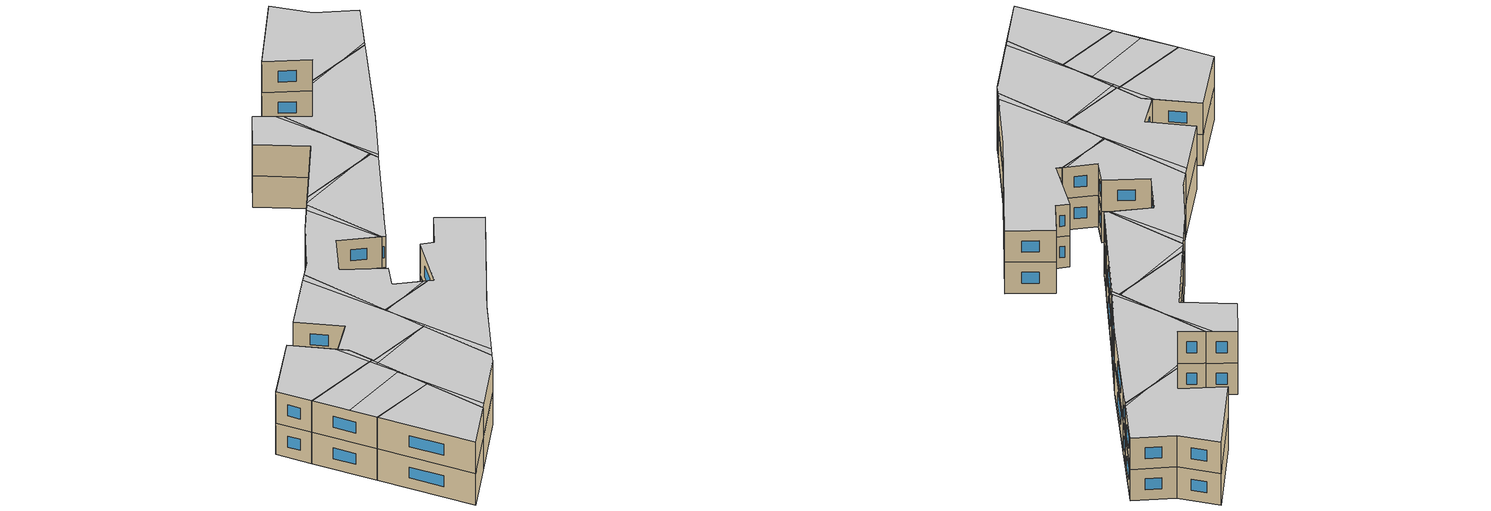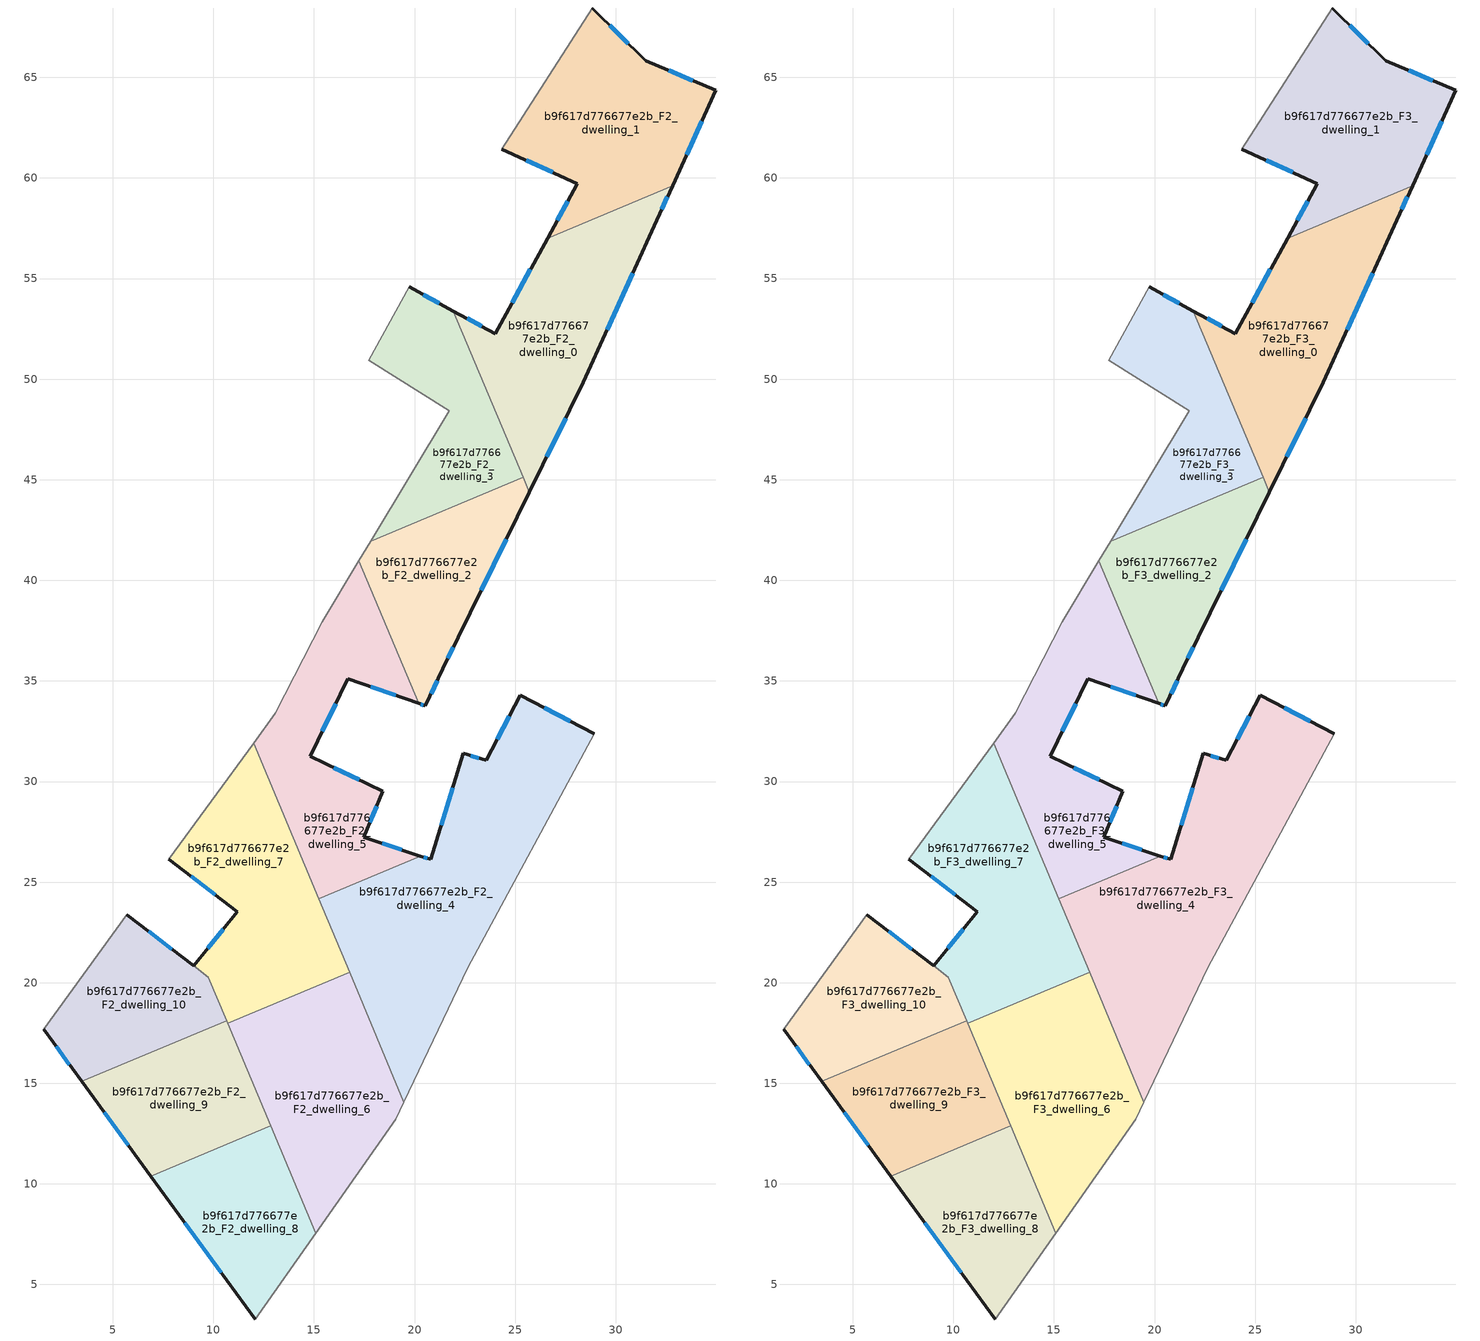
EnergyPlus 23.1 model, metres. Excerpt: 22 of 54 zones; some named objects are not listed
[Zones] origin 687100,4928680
b9f617d776677e2b_F2_dwelling_0
 floor to b9f617d776677e2b_F1_dwelling_0 (EU_floor_Construction): 32.82,59.61 32.04,57.89 28.38,49.83 25.7,44.38 21.93,53.38 24,52.25 26.61,57.01 z6
 wall outside (EU_wall_Construction): 26.61,57.01 24,52.25 21.93,53.38 / 25.7,44.38 28.38,49.83 32.04,57.89 32.82,59.61 z6:9
 wall to b9f617d776677e2b_F2_dwelling_1 (EU_wall_Construction): 32.82,59.61 26.61,57.01 z6:9
 wall to b9f617d776677e2b_F2_dwelling_3 (EU_wall_Construction): 21.93,53.38 25.4,45.12 z6:9
 wall to b9f617d776677e2b_F2_dwelling_2 (EU_wall_Construction): 25.4,45.12 25.7,44.38 z6:9
 window (EU_Window_Construction): 23.33,52.62 22.61,53.02 / 25.76,55.47 24.85,53.8 / 32.3,58.45 32.57,59.05 / 29.57,52.45 30.85,55.27 / 26.58,46.15 27.51,48.06 z6.98:8.02
b9f617d776677e2b_F2_dwelling_1
 floor to b9f617d776677e2b_F1_dwelling_1 (EU_floor_Construction): 34.96,64.36 32.82,59.61 26.61,57.01 28.08,59.71 24.32,61.43 28.83,68.45 31.49,65.82 z6
 wall outside (EU_wall_Construction): 24.32,61.43 28.08,59.71 26.61,57.01 / 32.82,59.61 34.96,64.36 31.49,65.82 28.83,68.45 z6:9
 wall adiabatic (EU_wall_Construction): 28.83,68.45 24.32,61.43 z6:9
 window (EU_Window_Construction): 27.6,58.83 27.09,57.89 / 25.55,60.87 26.86,60.27 / 30.63,66.68 29.7,67.59 / 33.84,64.84 32.62,65.35 / 33.52,61.16 34.27,62.82 z6.98:8.02
b9f617d776677e2b_F2_dwelling_10
 floor to b9f617d776677e2b_F1_dwelling_10 (EU_floor_Construction): 9.75,20.28 10.66,18.11 3.46,15.09 1.57,17.67 5.69,23.37 z6
 wall outside (EU_wall_Construction): 1.57,17.67 3.46,15.09 / 9.02,20.84 5.69,23.37 z6:9
 wall adiabatic (EU_wall_Construction): 5.69,23.37 1.57,17.67 z6:9
 wall to b9f617d776677e2b_F2_dwelling_7 (EU_wall_Construction): 9.75,20.28 9.02,20.83 / 10.66,18.11 9.75,20.27 z6:9
 wall to b9f617d776677e2b_F2_dwelling_9 (EU_wall_Construction): 3.46,15.09 10.66,18.11 z6:9
 window (EU_Window_Construction): 2.19,16.83 2.85,15.93 / 7.94,21.66 6.78,22.55 z6.98:8.02
b9f617d776677e2b_F2_dwelling_2
 floor to b9f617d776677e2b_F1_dwelling_2 (EU_floor_Construction): 25.4,45.12 25.7,44.38 22.16,37.17 21.4,35.61 20.53,33.76 20.21,33.88 17.23,40.98 17.81,41.94 z6
 wall outside (EU_wall_Construction): 20.21,33.88 20.53,33.76 21.4,35.61 22.16,37.17 25.7,44.38 z6:9
 wall to b9f617d776677e2b_F2_dwelling_5 (EU_wall_Construction): 17.23,40.98 20.21,33.88 z6:9
 wall adiabatic (EU_wall_Construction): 17.81,41.94 17.23,40.98 z6:9
 wall to b9f617d776677e2b_F2_dwelling_3 (EU_wall_Construction): 25.4,45.12 17.81,41.94 z6:9
 window (EU_Window_Construction): 23.32,39.52 24.55,42.04 / 21.65,36.12 21.92,36.67 / 20.82,34.37 21.12,35.01 / 20.32,33.84 20.43,33.8 z6.98:8.02
b9f617d776677e2b_F2_dwelling_3
 floor to b9f617d776677e2b_F1_dwelling_3 (EU_floor_Construction): 21.93,53.38 25.4,45.12 17.81,41.94 21.71,48.43 17.72,50.95 19.72,54.59 z6
 wall outside (EU_wall_Construction): 21.93,53.38 19.72,54.59 z6:9
 wall adiabatic (EU_wall_Construction): 19.72,54.59 17.72,50.95 21.71,48.43 17.81,41.94 z6:9
 window (EU_Window_Construction): 21.22,53.78 20.44,54.2 z6.98:8.02
b9f617d776677e2b_F2_dwelling_4
 floor to b9f617d776677e2b_F1_dwelling_4 (EU_floor_Construction): 28.92,32.38 22.65,20.74 19.47,14.07 15.23,24.18 20.28,26.3 20.79,26.12 22.42,31.39 23.56,31.04 25.25,34.29 z6
 wall outside (EU_wall_Construction): 28.92,32.38 25.25,34.29 23.56,31.04 22.42,31.39 20.79,26.12 20.28,26.3 z6:9
 wall adiabatic (EU_wall_Construction): 19.47,14.07 22.65,20.74 28.92,32.38 z6:9
 wall to b9f617d776677e2b_F2_dwelling_5 (EU_wall_Construction): 20.28,26.3 15.23,24.18 z6:9
 wall to b9f617d776677e2b_F2_dwelling_6 (EU_wall_Construction): 16.77,20.52 19.47,14.07 z6:9
 wall to b9f617d776677e2b_F2_dwelling_7 (EU_wall_Construction): 15.23,24.18 16.77,20.52 z6:9
 window (EU_Window_Construction): 20.63,26.18 20.45,26.24 / 21.89,29.68 21.32,27.84 / 23.19,31.16 22.79,31.28 / 24.7,33.24 24.11,32.1 / 27.73,33.01 26.45,33.67 z6.98:8.02
b9f617d776677e2b_F2_dwelling_5
 floor to b9f617d776677e2b_F1_dwelling_5 (EU_floor_Construction): 17.23,40.98 20.21,33.88 16.68,35.11 14.8,31.24 18.41,29.51 17.47,27.23 20.28,26.3 15.23,24.18 12,31.91 13.08,33.4 15.4,37.93 z6
 wall outside (EU_wall_Construction): 20.28,26.3 17.47,27.23 18.41,29.51 14.8,31.24 16.68,35.11 20.21,33.88 z6:9
 wall adiabatic (EU_wall_Construction): 17.23,40.98 15.4,37.93 13.08,33.4 12,31.91 z6:9
 wall to b9f617d776677e2b_F2_dwelling_7 (EU_wall_Construction): 12,31.91 15.23,24.18 z6:9
 window (EU_Window_Construction): 19.37,26.6 18.39,26.93 / 17.83,34.71 19.06,34.28 / 15.42,32.5 16.07,33.86 / 17.24,30.08 15.98,30.68 / 17.78,27.98 18.11,28.77 z6.98:8.02
b9f617d776677e2b_F2_dwelling_6
 floor to b9f617d776677e2b_F1_dwelling_6 (EU_floor_Construction): 16.77,20.52 19.47,14.07 19.06,13.22 15.08,7.56 10.71,17.98 z6
 wall adiabatic (EU_wall_Construction): 15.08,7.56 19.06,13.22 19.47,14.07 z6:9
 wall to b9f617d776677e2b_F2_dwelling_7 (EU_wall_Construction): 16.77,20.52 10.71,17.98 z6:9
 wall to b9f617d776677e2b_F2_dwelling_8 (EU_wall_Construction): 12.85,12.88 15.08,7.56 z6:9
 wall to b9f617d776677e2b_F2_dwelling_9 (EU_wall_Construction): 10.71,17.98 12.85,12.88 z6:9
b9f617d776677e2b_F2_dwelling_7
 floor to b9f617d776677e2b_F1_dwelling_7 (EU_floor_Construction): 12,31.91 16.77,20.52 10.71,17.98 9.75,20.28 9.02,20.83 11.19,23.53 7.79,26.12 z6
 wall outside (EU_wall_Construction): 7.79,26.12 11.19,23.53 9.02,20.83 z6:9
 wall adiabatic (EU_wall_Construction): 12,31.91 7.79,26.12 z6:9
 wall to b9f617d776677e2b_F2_dwelling_9 (EU_wall_Construction): 10.66,18.11 10.71,17.98 z6:9
 window (EU_Window_Construction): 8.9,25.28 10.09,24.38 / 10.49,22.66 9.73,21.71 z6.98:8.02
b9f617d776677e2b_F2_dwelling_8
 floor to b9f617d776677e2b_F1_dwelling_8 (EU_floor_Construction): 12.85,12.88 15.08,7.56 12.07,3.29 6.89,10.39 z6
 wall outside (EU_wall_Construction): 6.89,10.39 12.07,3.29 z6:9
 wall adiabatic (EU_wall_Construction): 12.07,3.29 15.08,7.56 z6:9
 wall to b9f617d776677e2b_F2_dwelling_9 (EU_wall_Construction): 12.85,12.88 6.89,10.39 z6:9
 window (EU_Window_Construction): 8.58,8.08 10.39,5.6 z6.98:8.02
b9f617d776677e2b_F2_dwelling_9
 floor to b9f617d776677e2b_F1_dwelling_9 (EU_floor_Construction): 10.66,18.11 12.85,12.88 6.89,10.39 3.46,15.09 z6
 wall outside (EU_wall_Construction): 3.46,15.09 6.89,10.39 z6:9
 window (EU_Window_Construction): 4.57,13.56 5.77,11.92 z6.98:8.02
b9f617d776677e2b_F3_dwelling_0
 floor to b9f617d776677e2b_F2_dwelling_0 (EU_floor_Construction): 32.82,59.61 32.04,57.89 28.38,49.83 25.7,44.38 21.93,53.38 24,52.25 26.61,57.01 z9
 wall outside (EU_wall_Construction): 26.61,57.01 24,52.25 21.93,53.38 / 25.7,44.38 28.38,49.83 32.04,57.89 32.82,59.61 z9:12
 wall to b9f617d776677e2b_F3_dwelling_1 (EU_wall_Construction): 32.82,59.61 26.61,57.01 z9:12
 wall to b9f617d776677e2b_F3_dwelling_3 (EU_wall_Construction): 21.93,53.38 25.4,45.12 z9:12
 wall to b9f617d776677e2b_F3_dwelling_2 (EU_wall_Construction): 25.4,45.12 25.7,44.38 z9:12
 window (EU_Window_Construction): 23.33,52.62 22.61,53.02 / 25.76,55.47 24.85,53.8 / 32.3,58.45 32.57,59.05 / 29.57,52.45 30.85,55.27 / 26.58,46.15 27.51,48.06 z9.98:11.02
 ceiling to b9f617d776677e2b_F4_dwelling_0 (EU_floor_Construction): 28.38,49.83 32.04,57.89 32.82,59.61 29.71,58.31 26.39,56.61 24,52.25 21.93,53.38 23.74,49.07 25.92,44.82 z12
 ceiling adiabatic (EU_roof_Construction): 25.7,44.38 25.92,44.82 23.74,49.07 z12
 ceiling to b9f617d776677e2b_F4_dwelling_1 (EU_floor_Construction): 29.71,58.31 26.61,57.01 26.39,56.61 z12
b9f617d776677e2b_F3_dwelling_1
 floor to b9f617d776677e2b_F2_dwelling_1 (EU_floor_Construction): 34.96,64.36 32.82,59.61 26.61,57.01 28.08,59.71 24.32,61.43 28.83,68.45 31.49,65.82 z9
 wall outside (EU_wall_Construction): 24.32,61.43 28.08,59.71 26.61,57.01 / 32.82,59.61 34.96,64.36 31.49,65.82 28.83,68.45 z9:12
 wall adiabatic (EU_wall_Construction): 28.83,68.45 24.32,61.43 z9:12
 window (EU_Window_Construction): 27.6,58.83 27.09,57.89 / 25.55,60.87 26.86,60.27 / 30.63,66.68 29.7,67.59 / 33.84,64.84 32.62,65.35 / 33.52,61.16 34.27,62.82 z9.98:11.02
 ceiling to b9f617d776677e2b_F4_dwelling_1 (EU_floor_Construction): 32.99,59.99 34.96,64.36 31.49,65.82 28.83,68.45 24.32,61.43 28.08,59.71 26.61,57.01 29.71,58.31 z12
 ceiling to b9f617d776677e2b_F4_dwelling_0 (EU_floor_Construction): 32.82,59.61 32.99,59.99 29.71,58.31 z12
b9f617d776677e2b_F3_dwelling_10
 floor to b9f617d776677e2b_F2_dwelling_10 (EU_floor_Construction): 9.75,20.28 10.66,18.11 3.46,15.09 1.57,17.67 5.69,23.37 z9
 wall outside (EU_wall_Construction): 1.57,17.67 3.46,15.09 / 9.02,20.84 5.69,23.37 z9:12
 wall adiabatic (EU_wall_Construction): 5.69,23.37 1.57,17.67 z9:12
 wall to b9f617d776677e2b_F3_dwelling_7 (EU_wall_Construction): 9.75,20.28 9.02,20.83 / 10.66,18.11 9.75,20.27 z9:12
 wall to b9f617d776677e2b_F3_dwelling_9 (EU_wall_Construction): 3.46,15.09 10.66,18.11 z9:12
 window (EU_Window_Construction): 2.19,16.83 2.85,15.93 / 7.94,21.66 6.78,22.55 z9.98:11.02
 ceiling to b9f617d776677e2b_F4_dwelling_9 (EU_floor_Construction): 10.38,17.99 8.85,20.96 5.69,23.37 1.57,17.67 3.46,15.09 z12
 ceiling to b9f617d776677e2b_F4_dwelling_7 (EU_floor_Construction): 10.66,18.11 9.75,20.27 8.85,20.96 10.38,17.99 z12
b9f617d776677e2b_F3_dwelling_2
 floor to b9f617d776677e2b_F2_dwelling_2 (EU_floor_Construction): 25.4,45.12 25.7,44.38 22.16,37.17 21.4,35.61 20.53,33.76 20.21,33.88 17.23,40.98 17.81,41.94 z9
 wall outside (EU_wall_Construction): 20.21,33.88 20.53,33.76 21.4,35.61 22.16,37.17 25.7,44.38 z9:12
 wall to b9f617d776677e2b_F3_dwelling_5 (EU_wall_Construction): 17.23,40.98 20.21,33.88 z9:12
 wall adiabatic (EU_wall_Construction): 17.81,41.94 17.23,40.98 z9:12
 wall to b9f617d776677e2b_F3_dwelling_3 (EU_wall_Construction): 25.4,45.12 17.81,41.94 z9:12
 window (EU_Window_Construction): 23.32,39.52 24.55,42.04 / 21.65,36.12 21.92,36.67 / 20.82,34.37 21.12,35.01 / 20.32,33.84 20.43,33.8 z9.98:11.02
 ceiling to b9f617d776677e2b_F4_dwelling_2 (EU_floor_Construction): 21.4,35.61 22.16,37.17 25.7,44.38 25.4,45.12 23.83,44.46 17.32,41.13 17.23,40.98 20.21,33.88 20.53,33.76 z12
 ceiling to b9f617d776677e2b_F4_dwelling_3 (EU_floor_Construction): 23.83,44.46 17.81,41.94 17.32,41.13 z12
b9f617d776677e2b_F3_dwelling_3
 floor to b9f617d776677e2b_F2_dwelling_3 (EU_floor_Construction): 21.93,53.38 25.4,45.12 17.81,41.94 21.71,48.43 17.72,50.95 19.72,54.59 z9
 wall outside (EU_wall_Construction): 21.93,53.38 19.72,54.59 z9:12
 wall adiabatic (EU_wall_Construction): 19.72,54.59 17.72,50.95 21.71,48.43 17.81,41.94 z9:12
 window (EU_Window_Construction): 21.22,53.78 20.44,54.2 z9.98:11.02
 ceiling to b9f617d776677e2b_F4_dwelling_3 (EU_floor_Construction): 23.83,44.46 25.35,45.24 23.74,49.07 21.37,53.69 19.72,54.59 17.72,50.95 21.71,48.43 17.81,41.94 z12
 ceiling to b9f617d776677e2b_F4_dwelling_0 (EU_floor_Construction): 23.74,49.07 21.93,53.38 21.37,53.69 z12
 ceiling adiabatic (EU_roof_Construction): 25.4,45.12 25.35,45.24 23.83,44.46 z12
b9f617d776677e2b_F3_dwelling_4
 floor to b9f617d776677e2b_F2_dwelling_4 (EU_floor_Construction): 28.92,32.38 22.65,20.74 19.47,14.07 15.23,24.18 20.28,26.3 20.79,26.12 22.42,31.39 23.56,31.04 25.25,34.29 z9
 wall outside (EU_wall_Construction): 28.92,32.38 25.25,34.29 23.56,31.04 22.42,31.39 20.79,26.12 20.28,26.3 z9:12
 wall adiabatic (EU_wall_Construction): 19.47,14.07 22.65,20.74 28.92,32.38 z9:12
 wall to b9f617d776677e2b_F3_dwelling_5 (EU_wall_Construction): 20.28,26.3 15.23,24.18 z9:12
 wall to b9f617d776677e2b_F3_dwelling_6 (EU_wall_Construction): 16.77,20.52 19.47,14.07 z9:12
 wall to b9f617d776677e2b_F3_dwelling_7 (EU_wall_Construction): 15.23,24.18 16.77,20.52 z9:12
 window (EU_Window_Construction): 20.63,26.18 20.45,26.24 / 21.89,29.68 21.32,27.84 / 23.19,31.16 22.79,31.28 / 24.7,33.24 24.11,32.1 / 27.73,33.01 26.45,33.67 z9.98:11.02
 ceiling to b9f617d776677e2b_F4_dwelling_4 (EU_floor_Construction): 22.65,20.74 28.92,32.38 25.25,34.29 23.56,31.04 22.42,31.39 20.79,26.12 20.28,26.3 17.05,24.94 15.29,24.04 15.71,23.04 19.87,14.92 z12
 ceiling to b9f617d776677e2b_F4_dwelling_6 (EU_floor_Construction): 19.47,14.07 19.87,14.92 16.94,20.63 16.76,20.54 z12
 ceiling to b9f617d776677e2b_F4_dwelling_5 (EU_floor_Construction): 17.05,24.94 15.23,24.18 15.29,24.04 z12
 ceiling to b9f617d776677e2b_F4_dwelling_7 (EU_floor_Construction): 16.94,20.63 15.71,23.04 16.76,20.54 z12
b9f617d776677e2b_F3_dwelling_5
 floor to b9f617d776677e2b_F2_dwelling_5 (EU_floor_Construction): 17.23,40.98 20.21,33.88 16.68,35.11 14.8,31.24 18.41,29.51 17.47,27.23 20.28,26.3 15.23,24.18 12,31.91 13.08,33.4 15.4,37.93 z9
 wall outside (EU_wall_Construction): 20.28,26.3 17.47,27.23 18.41,29.51 14.8,31.24 16.68,35.11 20.21,33.88 z9:12
 wall adiabatic (EU_wall_Construction): 17.23,40.98 15.4,37.93 13.08,33.4 12,31.91 z9:12
 wall to b9f617d776677e2b_F3_dwelling_7 (EU_wall_Construction): 12,31.91 15.23,24.18 z9:12
 window (EU_Window_Construction): 19.37,26.6 18.39,26.93 / 17.83,34.71 19.06,34.28 / 15.42,32.5 16.07,33.86 / 17.24,30.08 15.98,30.68 / 17.78,27.98 18.11,28.77 z9.98:11.02
 ceiling to b9f617d776677e2b_F4_dwelling_5 (EU_floor_Construction): 19.92,26.42 17.47,27.23 18.41,29.51 14.8,31.24 16.68,35.11 20.07,33.93 16.82,40.28 15.4,37.93 13.08,33.4 12,31.91 15.23,24.18 17.05,24.94 z12
 ceiling to b9f617d776677e2b_F4_dwelling_2 (EU_floor_Construction): 20.21,33.88 17.24,40.98 16.82,40.28 20.07,33.93 z12
 ceiling to b9f617d776677e2b_F4_dwelling_4 (EU_floor_Construction): 20.28,26.3 19.92,26.42 17.05,24.94 z12
b9f617d776677e2b_F3_dwelling_6
 floor to b9f617d776677e2b_F2_dwelling_6 (EU_floor_Construction): 16.77,20.52 19.47,14.07 19.06,13.22 15.08,7.56 10.71,17.98 z9
 wall adiabatic (EU_wall_Construction): 15.08,7.56 19.06,13.22 19.47,14.07 z9:12
 wall to b9f617d776677e2b_F3_dwelling_7 (EU_wall_Construction): 16.77,20.52 10.71,17.98 z9:12
 wall to b9f617d776677e2b_F3_dwelling_8 (EU_wall_Construction): 12.85,12.88 15.08,7.56 z9:12
 wall to b9f617d776677e2b_F3_dwelling_9 (EU_wall_Construction): 10.71,17.98 12.85,12.88 z9:12
 ceiling to b9f617d776677e2b_F4_dwelling_6 (EU_floor_Construction): 15.45,8.08 19.06,13.22 19.47,14.07 16.77,20.52 16.53,20.42 10.9,17.54 12.21,14.41 z12
 ceiling adiabatic (EU_roof_Construction): 15.08,7.56 15.45,8.08 12.21,14.41 z12
 ceiling to b9f617d776677e2b_F4_dwelling_7 (EU_floor_Construction): 16.53,20.42 10.71,17.98 10.9,17.54 z12
b9f617d776677e2b_F3_dwelling_7
 floor to b9f617d776677e2b_F2_dwelling_7 (EU_floor_Construction): 12,31.91 16.77,20.52 10.71,17.98 9.75,20.28 9.02,20.83 11.19,23.53 7.79,26.12 z9
 wall outside (EU_wall_Construction): 7.79,26.12 11.19,23.53 9.02,20.83 z9:12
 wall adiabatic (EU_wall_Construction): 12,31.91 7.79,26.12 z9:12
 wall to b9f617d776677e2b_F3_dwelling_9 (EU_wall_Construction): 10.66,18.11 10.71,17.98 z9:12
 window (EU_Window_Construction): 8.9,25.28 10.09,24.38 / 10.49,22.66 9.73,21.71 z9.98:11.02
 ceiling to b9f617d776677e2b_F4_dwelling_7 (EU_floor_Construction): 16.53,20.42 16.76,20.54 15.71,23.04 11.51,31.24 7.79,26.12 11.19,23.53 9.02,20.83 9.75,20.28 10.71,17.98 z12
 ceiling to b9f617d776677e2b_F4_dwelling_4 (EU_floor_Construction): 15.71,23.04 15.29,24.04 15.22,24.01 z12
 ceiling to b9f617d776677e2b_F4_dwelling_5 (EU_floor_Construction): 15.29,24.04 12,31.91 11.51,31.24 15.22,24.01 z12
b9f617d776677e2b_F3_dwelling_8
 floor to b9f617d776677e2b_F2_dwelling_8 (EU_floor_Construction): 12.85,12.88 15.08,7.56 12.07,3.29 6.89,10.39 z9
 wall outside (EU_wall_Construction): 6.89,10.39 12.07,3.29 z9:12
 wall adiabatic (EU_wall_Construction): 12.07,3.29 15.08,7.56 z9:12
 wall to b9f617d776677e2b_F3_dwelling_9 (EU_wall_Construction): 12.85,12.88 6.89,10.39 z9:12
 window (EU_Window_Construction): 8.58,8.08 10.39,5.6 z9.98:11.02
 ceiling to b9f617d776677e2b_F4_dwelling_8 (EU_floor_Construction): 12.07,3.29 15.08,7.56 12.85,12.88 6.89,10.39 z12
b9f617d776677e2b_F3_dwelling_9
 floor to b9f617d776677e2b_F2_dwelling_9 (EU_floor_Construction): 10.66,18.11 12.85,12.88 6.89,10.39 3.46,15.09 z9
 wall outside (EU_wall_Construction): 3.46,15.09 6.89,10.39 z9:12
 window (EU_Window_Construction): 4.57,13.56 5.77,11.92 z9.98:11.02
 ceiling to b9f617d776677e2b_F4_dwelling_9 (EU_floor_Construction): 11.61,15.57 10.38,17.99 3.46,15.09 5.42,12.4 z12
 ceiling to b9f617d776677e2b_F4_dwelling_6 (EU_floor_Construction): 12.21,14.42 10.9,17.54 10.67,17.42 z12
 ceiling to b9f617d776677e2b_F4_dwelling_8 (EU_floor_Construction): 12.85,12.88 12.21,14.42 11.61,15.57 5.42,12.4 6.89,10.39 z12
 ceiling to b9f617d776677e2b_F4_dwelling_7 (EU_floor_Construction): 10.9,17.54 10.66,18.11 10.38,17.99 10.67,17.42 z12
[Building]
EU S2 Campaign: North Axis=0; Terrain=City; Solar Distribution=FullExterior
[Site:Location]
Bologna: Latitude=44.5; Longitude=11.25; Time Zone=1; Elevation=37
[SizingPeriod:WeatherFileDays]
AnnualSizingPeriod: Begin Month=1; Begin Day of Month=1; End Month=12; End Day of Month=31; Day of Week for Start Day=Monday; Use Weather File Daylight Saving Period=No; Use Weather File Rain and Snow Indicators=No
[MATERIAL]
EU_InternalMass_Material: Roughness=MediumRough; Thickness=0.1; Conductivity=1; Density=1800; Specific Heat=900; Thermal Absorptance=0.9; Solar Absorptance=0.7; Visible Absorptance=0.7
[MATERIAL:NOMASS] Roughness=MediumRough; Thermal Absorptance=0.9; Solar Absorptance=0.7; Visible Absorptance=0.7
Name | Thermal Resistance
EU_wall_NoMass | 0.905828
EU_roof_NoMass | 0.37593
EU_floor_NoMass | 0.67114
[WINDOWMATERIAL:SIMPLEGLAZINGSYSTEM]
EU_Window_SimpleGlazing: UFactor=4.52486; Solar Heat Gain Coefficient=0.85; Visible Transmittance=0.85
[CONSTRUCTION]
EU_wall_Construction: EU_wall_NoMass
EU_roof_Construction: EU_roof_NoMass
EU_floor_Construction: EU_floor_NoMass
EU_Window_Construction: EU_Window_SimpleGlazing
EU_InternalMass_Construction: EU_InternalMass_Material
[ZONE] Type=1; Multiplier=1; Ceiling Height=autocalculate; Floor Area=autocalculate; Part of Total Floor Area=Yes
Name | Volume
b9f617d776677e2b_F2_dwelling_0; b9f617d776677e2b_F3_dwelling_0 | 181.756
b9f617d776677e2b_F2_dwelling_1; b9f617d776677e2b_F3_dwelling_1 | 181.745
b9f617d776677e2b_F2_dwelling_10; b9f617d776677e2b_F3_dwelling_10 | 120.456
b9f617d776677e2b_F2_dwelling_2; b9f617d776677e2b_F3_dwelling_2 | 129.98
b9f617d776677e2b_F2_dwelling_3; b9f617d776677e2b_F3_dwelling_3 | 129.984
b9f617d776677e2b_F2_dwelling_4; b9f617d776677e2b_F3_dwelling_4 | 293.613
b9f617d776677e2b_F2_dwelling_5; b9f617d776677e2b_F3_dwelling_5 | 173.405
b9f617d776677e2b_F2_dwelling_6; b9f617d776677e2b_F3_dwelling_6 | 181.737
b9f617d776677e2b_F2_dwelling_7; b9f617d776677e2b_F3_dwelling_7 | 182.449
b9f617d776677e2b_F2_dwelling_8; b9f617d776677e2b_F3_dwelling_8 | 121.156
b9f617d776677e2b_F2_dwelling_9; b9f617d776677e2b_F3_dwelling_9 | 121.16
[INTERNALMASS] Construction=EU_InternalMass_Construction
Name | Zone or ZoneList | Surface Area
b9f617d776677e2b_F2_dwelling_0_EU_InternalMass | b9f617d776677e2b_F2_dwelling_0 | 60.5858
b9f617d776677e2b_F2_dwelling_1_EU_InternalMass | b9f617d776677e2b_F2_dwelling_1 | 60.5812
b9f617d776677e2b_F2_dwelling_2_EU_InternalMass | b9f617d776677e2b_F2_dwelling_2 | 43.3266
b9f617d776677e2b_F2_dwelling_3_EU_InternalMass | b9f617d776677e2b_F2_dwelling_3 | 43.3278
b9f617d776677e2b_F2_dwelling_4_EU_InternalMass | b9f617d776677e2b_F2_dwelling_4 | 97.8718
b9f617d776677e2b_F2_dwelling_5_EU_InternalMass | b9f617d776677e2b_F2_dwelling_5 | 57.8013
b9f617d776677e2b_F2_dwelling_6_EU_InternalMass | b9f617d776677e2b_F2_dwelling_6 | 60.5787
b9f617d776677e2b_F2_dwelling_7_EU_InternalMass | b9f617d776677e2b_F2_dwelling_7 | 60.8172
b9f617d776677e2b_F2_dwelling_8_EU_InternalMass | b9f617d776677e2b_F2_dwelling_8 | 40.3854
b9f617d776677e2b_F2_dwelling_9_EU_InternalMass | b9f617d776677e2b_F2_dwelling_9 | 40.3868
b9f617d776677e2b_F2_dwelling_10_EU_InternalMass | b9f617d776677e2b_F2_dwelling_10 | 40.1525
b9f617d776677e2b_F3_dwelling_0_EU_InternalMass | b9f617d776677e2b_F3_dwelling_0 | 60.5858
b9f617d776677e2b_F3_dwelling_1_EU_InternalMass | b9f617d776677e2b_F3_dwelling_1 | 60.5812
b9f617d776677e2b_F3_dwelling_2_EU_InternalMass | b9f617d776677e2b_F3_dwelling_2 | 43.3266
b9f617d776677e2b_F3_dwelling_3_EU_InternalMass | b9f617d776677e2b_F3_dwelling_3 | 43.3278
b9f617d776677e2b_F3_dwelling_4_EU_InternalMass | b9f617d776677e2b_F3_dwelling_4 | 97.8718
b9f617d776677e2b_F3_dwelling_5_EU_InternalMass | b9f617d776677e2b_F3_dwelling_5 | 57.8013
b9f617d776677e2b_F3_dwelling_6_EU_InternalMass | b9f617d776677e2b_F3_dwelling_6 | 60.5787
b9f617d776677e2b_F3_dwelling_7_EU_InternalMass | b9f617d776677e2b_F3_dwelling_7 | 60.8172
b9f617d776677e2b_F3_dwelling_8_EU_InternalMass | b9f617d776677e2b_F3_dwelling_8 | 40.3854
b9f617d776677e2b_F3_dwelling_9_EU_InternalMass | b9f617d776677e2b_F3_dwelling_9 | 40.3868
b9f617d776677e2b_F3_dwelling_10_EU_InternalMass | b9f617d776677e2b_F3_dwelling_10 | 40.1525
[OTHEREQUIPMENT] Fuel Type=Electricity; Design Level Calculation Method=Watts/Area; Power per Zone Floor Area=1; Fraction Latent=0; Fraction Radiant=0; Fraction Lost=0; Carbon Dioxide Generation Rate=0; EndUse Subcategory=EU_Step8_InternalGains
Name | Zone or ZoneList or Space or SpaceList | Schedule
EU_Step8_InternalGain_b9f617d776677e2b_F2_dwelling_0_f000 | b9f617d776677e2b_F2_dwelling_0 | EU_Step8_GainSchedule_b9f617d776677e2b_F2_dwelling_0_f000
EU_Step8_InternalGain_b9f617d776677e2b_F2_dwelling_1_f000 | b9f617d776677e2b_F2_dwelling_1 | EU_Step8_GainSchedule_b9f617d776677e2b_F2_dwelling_1_f000
EU_Step8_InternalGain_b9f617d776677e2b_F2_dwelling_2_f000 | b9f617d776677e2b_F2_dwelling_2 | EU_Step8_GainSchedule_b9f617d776677e2b_F2_dwelling_2_f000
EU_Step8_InternalGain_b9f617d776677e2b_F2_dwelling_3_f000 | b9f617d776677e2b_F2_dwelling_3 | EU_Step8_GainSchedule_b9f617d776677e2b_F2_dwelling_3_f000
EU_Step8_InternalGain_b9f617d776677e2b_F2_dwelling_4_f000 | b9f617d776677e2b_F2_dwelling_4 | EU_Step8_GainSchedule_b9f617d776677e2b_F2_dwelling_4_f000
EU_Step8_InternalGain_b9f617d776677e2b_F2_dwelling_5_f000 | b9f617d776677e2b_F2_dwelling_5 | EU_Step8_GainSchedule_b9f617d776677e2b_F2_dwelling_5_f000
EU_Step8_InternalGain_b9f617d776677e2b_F2_dwelling_6_f000 | b9f617d776677e2b_F2_dwelling_6 | EU_Step8_GainSchedule_b9f617d776677e2b_F2_dwelling_6_f000
EU_Step8_InternalGain_b9f617d776677e2b_F2_dwelling_7_f000 | b9f617d776677e2b_F2_dwelling_7 | EU_Step8_GainSchedule_b9f617d776677e2b_F2_dwelling_7_f000
EU_Step8_InternalGain_b9f617d776677e2b_F2_dwelling_8_f000 | b9f617d776677e2b_F2_dwelling_8 | EU_Step8_GainSchedule_b9f617d776677e2b_F2_dwelling_8_f000
EU_Step8_InternalGain_b9f617d776677e2b_F2_dwelling_9_f000 | b9f617d776677e2b_F2_dwelling_9 | EU_Step8_GainSchedule_b9f617d776677e2b_F2_dwelling_9_f000
EU_Step8_InternalGain_b9f617d776677e2b_F2_dwelling_10_f000 | b9f617d776677e2b_F2_dwelling_10 | EU_Step8_GainSchedule_b9f617d776677e2b_F2_dwelling_10_f000
EU_Step8_InternalGain_b9f617d776677e2b_F3_dwelling_0_f000 | b9f617d776677e2b_F3_dwelling_0 | EU_Step8_GainSchedule_b9f617d776677e2b_F3_dwelling_0_f000
EU_Step8_InternalGain_b9f617d776677e2b_F3_dwelling_1_f000 | b9f617d776677e2b_F3_dwelling_1 | EU_Step8_GainSchedule_b9f617d776677e2b_F3_dwelling_1_f000
EU_Step8_InternalGain_b9f617d776677e2b_F3_dwelling_2_f000 | b9f617d776677e2b_F3_dwelling_2 | EU_Step8_GainSchedule_b9f617d776677e2b_F3_dwelling_2_f000
EU_Step8_InternalGain_b9f617d776677e2b_F3_dwelling_3_f000 | b9f617d776677e2b_F3_dwelling_3 | EU_Step8_GainSchedule_b9f617d776677e2b_F3_dwelling_3_f000
EU_Step8_InternalGain_b9f617d776677e2b_F3_dwelling_4_f000 | b9f617d776677e2b_F3_dwelling_4 | EU_Step8_GainSchedule_b9f617d776677e2b_F3_dwelling_4_f000
EU_Step8_InternalGain_b9f617d776677e2b_F3_dwelling_5_f000 | b9f617d776677e2b_F3_dwelling_5 | EU_Step8_GainSchedule_b9f617d776677e2b_F3_dwelling_5_f000
EU_Step8_InternalGain_b9f617d776677e2b_F3_dwelling_6_f000 | b9f617d776677e2b_F3_dwelling_6 | EU_Step8_GainSchedule_b9f617d776677e2b_F3_dwelling_6_f000
EU_Step8_InternalGain_b9f617d776677e2b_F3_dwelling_7_f000 | b9f617d776677e2b_F3_dwelling_7 | EU_Step8_GainSchedule_b9f617d776677e2b_F3_dwelling_7_f000
EU_Step8_InternalGain_b9f617d776677e2b_F3_dwelling_8_f000 | b9f617d776677e2b_F3_dwelling_8 | EU_Step8_GainSchedule_b9f617d776677e2b_F3_dwelling_8_f000
EU_Step8_InternalGain_b9f617d776677e2b_F3_dwelling_9_f000 | b9f617d776677e2b_F3_dwelling_9 | EU_Step8_GainSchedule_b9f617d776677e2b_F3_dwelling_9_f000
EU_Step8_InternalGain_b9f617d776677e2b_F3_dwelling_10_f000 | b9f617d776677e2b_F3_dwelling_10 | EU_Step8_GainSchedule_b9f617d776677e2b_F3_dwelling_10_f000
[ZONEVENTILATION:DESIGNFLOWRATE] Schedule=EU_AlwaysOn; Design Flow Rate Calculation Method=AirChanges/Hour; Air Changes per Hour=0.73129; Ventilation Type=Natural; Fan Pressure Rise=0; Fan Total Efficiency=1; Constant Term Coefficient=1; Temperature Term Coefficient=0; Velocity Term Coefficient=0; Velocity Squared Term Coefficient=0; Minimum Indoor Temperature=-100; Maximum Indoor Temperature=100; Delta Temperature=-100; Minimum Outdoor Temperature=-100; Maximum Outdoor Temperature=100; Maximum Wind Speed=40
Name | Zone or ZoneList or Space or SpaceList
EU_ConstantAir_b9f617d776677e2b_F2_dwelling_0 | b9f617d776677e2b_F2_dwelling_0
EU_ConstantAir_b9f617d776677e2b_F2_dwelling_1 | b9f617d776677e2b_F2_dwelling_1
EU_ConstantAir_b9f617d776677e2b_F2_dwelling_2 | b9f617d776677e2b_F2_dwelling_2
EU_ConstantAir_b9f617d776677e2b_F2_dwelling_3 | b9f617d776677e2b_F2_dwelling_3
EU_ConstantAir_b9f617d776677e2b_F2_dwelling_4 | b9f617d776677e2b_F2_dwelling_4
EU_ConstantAir_b9f617d776677e2b_F2_dwelling_5 | b9f617d776677e2b_F2_dwelling_5
EU_ConstantAir_b9f617d776677e2b_F2_dwelling_6 | b9f617d776677e2b_F2_dwelling_6
EU_ConstantAir_b9f617d776677e2b_F2_dwelling_7 | b9f617d776677e2b_F2_dwelling_7
EU_ConstantAir_b9f617d776677e2b_F2_dwelling_8 | b9f617d776677e2b_F2_dwelling_8
EU_ConstantAir_b9f617d776677e2b_F2_dwelling_9 | b9f617d776677e2b_F2_dwelling_9
EU_ConstantAir_b9f617d776677e2b_F2_dwelling_10 | b9f617d776677e2b_F2_dwelling_10
EU_ConstantAir_b9f617d776677e2b_F3_dwelling_0 | b9f617d776677e2b_F3_dwelling_0
EU_ConstantAir_b9f617d776677e2b_F3_dwelling_1 | b9f617d776677e2b_F3_dwelling_1
EU_ConstantAir_b9f617d776677e2b_F3_dwelling_2 | b9f617d776677e2b_F3_dwelling_2
EU_ConstantAir_b9f617d776677e2b_F3_dwelling_3 | b9f617d776677e2b_F3_dwelling_3
EU_ConstantAir_b9f617d776677e2b_F3_dwelling_4 | b9f617d776677e2b_F3_dwelling_4
EU_ConstantAir_b9f617d776677e2b_F3_dwelling_5 | b9f617d776677e2b_F3_dwelling_5
EU_ConstantAir_b9f617d776677e2b_F3_dwelling_6 | b9f617d776677e2b_F3_dwelling_6
EU_ConstantAir_b9f617d776677e2b_F3_dwelling_7 | b9f617d776677e2b_F3_dwelling_7
EU_ConstantAir_b9f617d776677e2b_F3_dwelling_8 | b9f617d776677e2b_F3_dwelling_8
EU_ConstantAir_b9f617d776677e2b_F3_dwelling_9 | b9f617d776677e2b_F3_dwelling_9
EU_ConstantAir_b9f617d776677e2b_F3_dwelling_10 | b9f617d776677e2b_F3_dwelling_10
[HVACTEMPLATE:ZONE:IDEALLOADSAIRSYSTEM] System Availability Schedule=EU_AlwaysOn; Maximum Heating Supply Air Temperature=50; Minimum Cooling Supply Air Temperature=13; Maximum Heating Supply Air Humidity Ratio=0.0156; Minimum Cooling Supply Air Humidity Ratio=0.0077; Heating Limit=NoLimit; Cooling Limit=NoLimit; Heating Availability Schedule=EU_AlwaysOn; Cooling Availability Schedule=EU_CoolingOff; Dehumidification Control Type=ConstantSensibleHeatRatio; Cooling Sensible Heat Ratio=0.7; Dehumidification Setpoint=60; Humidification Control Type=None; Humidification Setpoint=30; Outdoor Air Method=None; Outdoor Air Flow Rate per Person=0.00944; Outdoor Air Flow Rate per Zone Floor Area=0; Outdoor Air Flow Rate per Zone=0; Demand Controlled Ventilation Type=None; Outdoor Air Economizer Type=NoEconomizer; Heat Recovery Type=None; Sensible Heat Recovery Effectiveness=0.7; Latent Heat Recovery Effectiveness=0.65
Name | Template Thermostat
b9f617d776677e2b_F2_dwelling_0 | EU_HeatOnly_b9f617d776677e2b_F2_dwelling_0
b9f617d776677e2b_F2_dwelling_1 | EU_HeatOnly_b9f617d776677e2b_F2_dwelling_1
b9f617d776677e2b_F2_dwelling_2 | EU_HeatOnly_b9f617d776677e2b_F2_dwelling_2
b9f617d776677e2b_F2_dwelling_3 | EU_HeatOnly_b9f617d776677e2b_F2_dwelling_3
b9f617d776677e2b_F2_dwelling_4 | EU_HeatOnly_b9f617d776677e2b_F2_dwelling_4
b9f617d776677e2b_F2_dwelling_5 | EU_HeatOnly_b9f617d776677e2b_F2_dwelling_5
b9f617d776677e2b_F2_dwelling_6 | EU_HeatOnly_b9f617d776677e2b_F2_dwelling_6
b9f617d776677e2b_F2_dwelling_7 | EU_HeatOnly_b9f617d776677e2b_F2_dwelling_7
b9f617d776677e2b_F2_dwelling_8 | EU_HeatOnly_b9f617d776677e2b_F2_dwelling_8
b9f617d776677e2b_F2_dwelling_9 | EU_HeatOnly_b9f617d776677e2b_F2_dwelling_9
b9f617d776677e2b_F2_dwelling_10 | EU_HeatOnly_b9f617d776677e2b_F2_dwelling_10
b9f617d776677e2b_F3_dwelling_0 | EU_HeatOnly_b9f617d776677e2b_F3_dwelling_0
b9f617d776677e2b_F3_dwelling_1 | EU_HeatOnly_b9f617d776677e2b_F3_dwelling_1
b9f617d776677e2b_F3_dwelling_2 | EU_HeatOnly_b9f617d776677e2b_F3_dwelling_2
b9f617d776677e2b_F3_dwelling_3 | EU_HeatOnly_b9f617d776677e2b_F3_dwelling_3
b9f617d776677e2b_F3_dwelling_4 | EU_HeatOnly_b9f617d776677e2b_F3_dwelling_4
b9f617d776677e2b_F3_dwelling_5 | EU_HeatOnly_b9f617d776677e2b_F3_dwelling_5
b9f617d776677e2b_F3_dwelling_6 | EU_HeatOnly_b9f617d776677e2b_F3_dwelling_6
b9f617d776677e2b_F3_dwelling_7 | EU_HeatOnly_b9f617d776677e2b_F3_dwelling_7
b9f617d776677e2b_F3_dwelling_8 | EU_HeatOnly_b9f617d776677e2b_F3_dwelling_8
b9f617d776677e2b_F3_dwelling_9 | EU_HeatOnly_b9f617d776677e2b_F3_dwelling_9
b9f617d776677e2b_F3_dwelling_10 | EU_HeatOnly_b9f617d776677e2b_F3_dwelling_10
[SIZING:ZONE] Zone Cooling Design Supply Air Temperature Input Method=SupplyAirTemperature; Zone Cooling Design Supply Air Temperature=13; Zone Heating Design Supply Air Temperature Input Method=SupplyAirTemperature; Zone Heating Design Supply Air Temperature=50; Zone Cooling Design Supply Air Humidity Ratio=0.008; Zone Heating Design Supply Air Humidity Ratio=0.008; Cooling Design Air Flow Method=DesignDay; Cooling Design Air Flow Rate=0; Cooling Minimum Air Flow per Zone Floor Area=0.000762; Cooling Minimum Air Flow=0; Cooling Minimum Air Flow Fraction=0.2; Heating Design Air Flow Method=DesignDay; Heating Design Air Flow Rate=0; Heating Maximum Air Flow per Zone Floor Area=0.002032; Heating Maximum Air Flow=0.141576; Heating Maximum Air Flow Fraction=0.3; Account for Dedicated Outdoor Air System=No; Dedicated Outdoor Air System Control Strategy=NeutralSupplyAir; Dedicated Outdoor Air Low Setpoint Temperature for Design=autosize; Dedicated Outdoor Air High Setpoint Temperature for Design=autosize; Zone Load Sizing Method=Sensible Load Only No Latent Load; Zone Latent Cooling Design Supply Air Humidity Ratio Input Method=HumidityRatioDifference; Zone Cooling Design Supply Air Humidity Ratio Difference=0.005; Zone Latent Heating Design Supply Air Humidity Ratio Input Method=HumidityRatioDifference; Zone Humidification Design Supply Air Humidity Ratio Difference=0.005
b9f617d776677e2b_F2_dwelling_0; b9f617d776677e2b_F2_dwelling_1; b9f617d776677e2b_F2_dwelling_2; b9f617d776677e2b_F2_dwelling_3; b9f617d776677e2b_F2_dwelling_4; b9f617d776677e2b_F2_dwelling_5; b9f617d776677e2b_F2_dwelling_6; b9f617d776677e2b_F2_dwelling_7; b9f617d776677e2b_F2_dwelling_8; b9f617d776677e2b_F2_dwelling_9; b9f617d776677e2b_F2_dwelling_10; b9f617d776677e2b_F3_dwelling_0; b9f617d776677e2b_F3_dwelling_1; b9f617d776677e2b_F3_dwelling_2; b9f617d776677e2b_F3_dwelling_3; b9f617d776677e2b_F3_dwelling_4; b9f617d776677e2b_F3_dwelling_5; b9f617d776677e2b_F3_dwelling_6; b9f617d776677e2b_F3_dwelling_7; b9f617d776677e2b_F3_dwelling_8; b9f617d776677e2b_F3_dwelling_9; b9f617d776677e2b_F3_dwelling_10
[SCHEDULE:CONSTANT]
Name | Hourly Value
EU_AlwaysOn | 1
EU_CoolingOff | 0
[SCHEDULE:FILE] Column Number=1; Rows to Skip at Top=0; Number of Hours of Data=8760; Column Separator=Comma; Interpolate to Timestep=No; Minutes per Item=60; Adjust Schedule for Daylight Savings=Yes
Name | File
EU_Step8_GainSchedule_b9f617d776677e2b_F2_dwelling_0_f000 | ../../schedules/b9f617d776677e2b/b9f617d776677e2b_F2_dwelling_0_f000_gain.csv
EU_Step8_GainSchedule_b9f617d776677e2b_F2_dwelling_1_f000 | ../../schedules/b9f617d776677e2b/b9f617d776677e2b_F2_dwelling_1_f000_gain.csv
EU_Step8_GainSchedule_b9f617d776677e2b_F2_dwelling_2_f000 | ../../schedules/b9f617d776677e2b/b9f617d776677e2b_F2_dwelling_2_f000_gain.csv
EU_Step8_GainSchedule_b9f617d776677e2b_F2_dwelling_3_f000 | ../../schedules/b9f617d776677e2b/b9f617d776677e2b_F2_dwelling_3_f000_gain.csv
EU_Step8_GainSchedule_b9f617d776677e2b_F2_dwelling_4_f000 | ../../schedules/b9f617d776677e2b/b9f617d776677e2b_F2_dwelling_4_f000_gain.csv
EU_Step8_GainSchedule_b9f617d776677e2b_F2_dwelling_5_f000 | ../../schedules/b9f617d776677e2b/b9f617d776677e2b_F2_dwelling_5_f000_gain.csv
EU_Step8_GainSchedule_b9f617d776677e2b_F2_dwelling_6_f000 | ../../schedules/b9f617d776677e2b/b9f617d776677e2b_F2_dwelling_6_f000_gain.csv
EU_Step8_GainSchedule_b9f617d776677e2b_F2_dwelling_7_f000 | ../../schedules/b9f617d776677e2b/b9f617d776677e2b_F2_dwelling_7_f000_gain.csv
EU_Step8_GainSchedule_b9f617d776677e2b_F2_dwelling_8_f000 | ../../schedules/b9f617d776677e2b/b9f617d776677e2b_F2_dwelling_8_f000_gain.csv
EU_Step8_GainSchedule_b9f617d776677e2b_F2_dwelling_9_f000 | ../../schedules/b9f617d776677e2b/b9f617d776677e2b_F2_dwelling_9_f000_gain.csv
EU_Step8_GainSchedule_b9f617d776677e2b_F2_dwelling_10_f000 | ../../schedules/b9f617d776677e2b/b9f617d776677e2b_F2_dwelling_10_f000_gain.csv
EU_Step8_GainSchedule_b9f617d776677e2b_F3_dwelling_0_f000 | ../../schedules/b9f617d776677e2b/b9f617d776677e2b_F3_dwelling_0_f000_gain.csv
EU_Step8_GainSchedule_b9f617d776677e2b_F3_dwelling_1_f000 | ../../schedules/b9f617d776677e2b/b9f617d776677e2b_F3_dwelling_1_f000_gain.csv
EU_Step8_GainSchedule_b9f617d776677e2b_F3_dwelling_2_f000 | ../../schedules/b9f617d776677e2b/b9f617d776677e2b_F3_dwelling_2_f000_gain.csv
EU_Step8_GainSchedule_b9f617d776677e2b_F3_dwelling_3_f000 | ../../schedules/b9f617d776677e2b/b9f617d776677e2b_F3_dwelling_3_f000_gain.csv
EU_Step8_GainSchedule_b9f617d776677e2b_F3_dwelling_4_f000 | ../../schedules/b9f617d776677e2b/b9f617d776677e2b_F3_dwelling_4_f000_gain.csv
EU_Step8_GainSchedule_b9f617d776677e2b_F3_dwelling_5_f000 | ../../schedules/b9f617d776677e2b/b9f617d776677e2b_F3_dwelling_5_f000_gain.csv
EU_Step8_GainSchedule_b9f617d776677e2b_F3_dwelling_6_f000 | ../../schedules/b9f617d776677e2b/b9f617d776677e2b_F3_dwelling_6_f000_gain.csv
EU_Step8_GainSchedule_b9f617d776677e2b_F3_dwelling_7_f000 | ../../schedules/b9f617d776677e2b/b9f617d776677e2b_F3_dwelling_7_f000_gain.csv
EU_Step8_GainSchedule_b9f617d776677e2b_F3_dwelling_8_f000 | ../../schedules/b9f617d776677e2b/b9f617d776677e2b_F3_dwelling_8_f000_gain.csv
EU_Step8_GainSchedule_b9f617d776677e2b_F3_dwelling_9_f000 | ../../schedules/b9f617d776677e2b/b9f617d776677e2b_F3_dwelling_9_f000_gain.csv
EU_Step8_GainSchedule_b9f617d776677e2b_F3_dwelling_10_f000 | ../../schedules/b9f617d776677e2b/b9f617d776677e2b_F3_dwelling_10_f000_gain.csv
